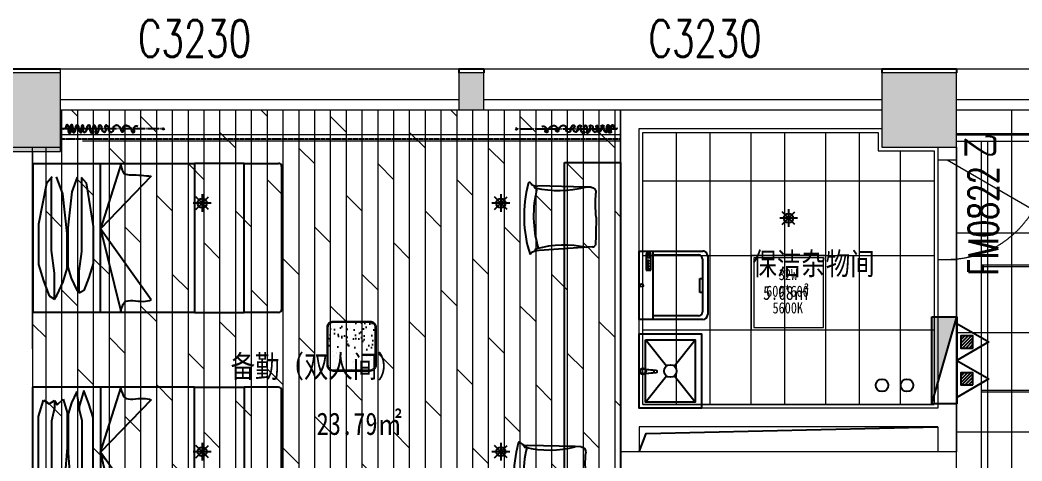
# Model space of a CAD drawing. Header units: millimetres. Extents: x 33621 to 401573, y -91663 to 133135.
# Drawn here: x 232831 to 240882, y -45834 to -42287 of the extents above; entities that cross this region are included whole.
import ezdxf

# ---------------------------------------------------------------- set-up
doc = ezdxf.new("R2010")
doc.units = ezdxf.units.MM
doc.header["$LTSCALE"] = 10
for name, pattern in [('DASH', [0.35, 0.25, -0.1]), ('DASHDOT2', [0.5, 0.25, -0.125, 0, -0.125]), ('DOTE', [2.42, 2, -0.2, 0.02, -0.2]), ('HIDDEN', [0.375, 0.25, -0.125, 0, 0])]:
    doc.linetypes.add(name, pattern=pattern)
doc.layers.get('0').update_dxf_attribs({"color": 253})
for name, color, linetype in [('3', 253, 'Continuous'), ('EQUIP_喷头', 253, 'Continuous'), ('EQUIP_灭火器', 253, 'Continuous'), ('FF-FIXT', 253, 'Continuous'), ('HATCH【填充】', 253, 'Continuous'), ('P-活动家具', 253, 'Continuous'), ('SURFACE', 253, 'Continuous'), ('TITLE【图框】', 253, 'Continuous'), ('VPIPE-消防', 253, 'Continuous'), ('VPIPE-给水', 253, 'Continuous'), ('WINDOW_TEXT', 253, 'Continuous'), ('家具', 253, 'Continuous'), ('平面家具', 253, 'Continuous')]:
    doc.layers.add(name, color=color, linetype=linetype)
for name, color, linetype, lineweight in [('COLUMN', 253, 'Continuous', 0), ('DOOR【门】', 253, 'Continuous', 0), ('DS-4BS-FINISH【墙完成线】', 253, 'Continuous', 0), ('FC-FLOOR【地材分格】', 253, 'Continuous', 0), ('FF-Door【门】', 253, 'Continuous', 0), ('FF-FIXT【洁具】', 253, 'Continuous', 0), ('FF-FURN【成品家私】', 253, 'Continuous', 0), ('PUB_HATCH', 253, 'Continuous', 0), ('RC-FIN【天花轮廓线】', 253, 'Continuous', 0), ('RC-LIGHT【天花灯具】', 253, 'Continuous', 0), ('RC-LIGHT【灯带】', 253, 'DASHDOT2', 0), ('RC-Modelling【天花造型】', 253, 'Continuous', 0), ('RC-STR【天花细线】', 253, 'Continuous', 0), ('RC-Text【天花文字】', 253, 'Continuous', 0), ('WALL', 253, 'Continuous', 0), ('Wall【墙体】', 253, 'Continuous', 0), ('WINDOW', 253, 'Continuous', 0), ('Xline【辅助线】', 253, 'Continuous', 0)]:
    doc.layers.add(name, color=color, linetype=linetype, lineweight=lineweight)
doc.styles.add('_TCH_WINDOW', font='SIMPLEX', dxfattribs={"bigfont": 'GBCBIG'})
doc.styles.add('XZC', font='SIMPLEX.SHX', dxfattribs={"width": 0.7, "bigfont": 'hztxt.shx'})
doc.styles.add('宋体', font='', dxfattribs={"width": 0.7})
doc.styles.add('文字', font='')
doc.styles.get('宋体').set_extended_font_data('SimSun')
doc.styles.get('文字').set_extended_font_data('SimSun')
doc.linetypes.add('LED_LINE', pattern='A,12.7,-5.08,["LED",XZC,S=2.54,R=0,X=-2.54,Y=-1.27],-6.35', length=24.13)

# ---------------------------------------------------------------- blocks, each defined once
blk = doc.blocks.new('*U41')
at = {"color": 251, "linetype": 'DOTE', "ltscale": 0.104867}
blk.add_line((806.1, 0, 0), (0, 0), dxfattribs=at)
at = {"color": 251}
blk.add_circle((812.1, 0, 0), 6, dxfattribs=at)
for centre, radius, start, end in [((10.2, 20.5), 20.9, 240.87205, 0.9421), ((12.6, 20.9), 20.9, 240.84594, 0.91599), ((38.2, 24), 7.86, 17.59916, 204.39425), ((40.7, 24.5), 7.86, 17.57304, 204.36813), ((-22.3, -2.9), 74, 345.168, 23.32316), ((-19.8, -2.4), 74, 345.14188, 23.29705), ((72.5, 24.3), 7.61, 37.46726, 202.70906), ((-56.9, -9.9), 126.2, 352.73857, 14.32411), ((74.9, 24.7), 7.61, 37.44114, 202.68295), ((-54.4, -9.4), 126.2, 352.71245, 14.29799), ((10.5, -0.4), 74, 345.168, 23.32316), ((13, 0), 74, 345.14188, 23.29705), ((53.7, 10.7), 55.4, 314.47941, 10.735), ((56.1, 11.1), 55.4, 314.4533, 10.70888), ((118.5, 19.5), 10.5, 8.09455, 171.69307), ((120.9, 19.9), 10.5, 8.06843, 171.66695), ((183.4, 11.5), 55.4, 170.16469, 226.42028), ((185.9, 11.9), 55.4, 170.13858, 226.39416), ((226.7, 1.1), 74, 157.57653, 195.73169), ((229.2, 1.4), 74, 157.55041, 195.70558), ((157.4, 17.7), 11.7, 333.13645, 85.53128), ((159.9, 18.1), 11.7, 333.11034, 85.50516), ((189.3, -3.5), 26.7, 143.43943, 246.90973), ((191.7, -3.2), 26.7, 143.41332, 246.88362), ((163.3, 2), 33.9, 297.17867, 3.25794), ((165.8, 2.4), 33.9, 297.15256, 3.23183), ((216.1, 9.8), 19.8, 117.68827, 197.19832), ((218.5, 10.1), 19.8, 117.66216, 197.1722), ((211.5, 19.3), 9.3, 334.69802, 119.6198), ((213.9, 19.6), 9.3, 334.6719, 119.59369), ((274.4, 5.8), 55.4, 170.16469, 226.42028), ((276.9, 6.1), 55.4, 170.13858, 226.39416), ((317.7, -4.6), 74, 157.57653, 195.73169), ((320.1, -4.3), 74, 157.55041, 195.70558), ((256, 21.6), 7.06, 13.13047, 163.41495), ((258.5, 21.9), 7.06, 13.10436, 163.38883), ((195, -6.1), 74, 345.168, 23.32316), ((197.4, -5.7), 74, 345.14188, 23.29705), ((238.1, 5), 55.4, 314.47941, 10.735), ((240.5, 5.3), 55.4, 314.4533, 10.70888), ((300.8, 19.4), 9.3, 61.27989, 206.20167), ((303.3, 19.7), 9.3, 61.25377, 206.17556), ((296.4, 9.9), 19.8, 343.70137, 63.21142), ((298.8, 10.2), 19.8, 343.67526, 63.1853), ((349.2, 3), 33.9, 177.64174, 243.72102), ((351.7, 3.2), 33.9, 177.61563, 243.69491), ((323.3, -3), 26.7, 293.98996, 37.46026), ((325.8, -2.7), 26.7, 293.96384, 37.43415), ((354.9, 18.7), 11.7, 95.36841, 207.76324), ((357.4, 19), 11.7, 95.3423, 207.73713), ((336.4, -4.4), 38.9, 345.11811, 63.4135), ((338.9, -4.1), 38.9, 345.09199, 63.38738), ((394.1, -7.1), 19, 201.60684, 22.32513), ((433.7, 3.9), 24.8, 92.95064, 189.29685), ((436.2, 4.1), 24.8, 92.92452, 189.27074), ((428.4, -15.1), 44, 0.1274, 84.69995), ((430.8, -14.9), 44, 0.10129, 84.67383), ((506.9, 6.1), 20.7, 56.13712, 221.03284), ((509.3, 6.3), 20.7, 56.11101, 221.00673), ((514.4, -20.5), 44, 0.1274, 84.69995), ((516.8, -20.2), 44, 0.10129, 84.67383), ((592.9, 0.8), 20.7, 56.13712, 221.03284), ((595.3, 1), 20.7, 56.11101, 221.00673), ((58.9, -23.3), 9.76, 171.34868, 344.82784), ((61.4, -22.9), 9.76, 171.32256, 344.80173), ((89.6, -21.5), 7.82, 163.84411, 291.35754), ((92, -21.1), 7.82, 163.81799, 291.33143), ((148, -21.2), 7.82, 249.54215, 17.05558), ((150.4, -20.9), 7.82, 249.51603, 17.02947), ((239, -26.9), 7.82, 249.54215, 17.05558), ((241.4, -26.6), 7.82, 249.51603, 17.02947), ((271.5, -29.9), 7.02, 135.74937, 319.45228), ((274, -29.6), 7.02, 135.72326, 319.42616), ((391.6, -7.4), 19, 201.63295, 22.35124), ((482.4, -12.7), 10.3, 193.06527, 30.6308), ((484.8, -12.5), 10.3, 193.03915, 30.60469), ((568.4, -18), 10.3, 193.06527, 30.6308), ((570.8, -17.8), 10.3, 193.03915, 30.60469)]:
    blk.add_arc(centre, radius, start, end, dxfattribs=at)
blk = doc.blocks.new('单帘平面')
at = {"layer": 'TITLE【图框】'}
blk.add_blockref('*U41', (0, 0), dxfattribs=at)
blk = doc.blocks.new('$WINLIB2D$00000004')
for p, q in [((-0.5, 0.5), (0.5, 0.5)), ((-0.5, 0.5), (-0.5, -0.5)), ((0.5, -0.5), (0.5, 0.5)), ((-0.5, 0.2406), (0.5, 0.2406)), ((-0.5, -0.5), (0.5, -0.5))]:
    blk.add_line(p, q)
blk = doc.blocks.new('ZL_10267726')
at = {"layer": 'RC-LIGHT【天花灯具】'}
h = blk.add_hatch(dxfattribs=at)
h.set_pattern_fill('_USER', color=8, scale=50, angle=90, double=1, pattern_type=0)
h.set_pattern_definition([(90, (25, -500), (-50, 3e-15), []), (180, (25, -500), (-6e-15, -50), [])])
h.paths.add_polyline_path([(-25, 0), (-25, -500), (25, -500), (25, 0)])
at = {"layer": 'RC-LIGHT【天花灯具】', "color": 2}
blk.add_lwpolyline([(-25, -500), (-25, 0), (25, 0), (25, -500)], close=True, dxfattribs=at)
at = {"layer": 'RC-LIGHT【天花灯具】', "color": 1, "lineweight": -3}
for centre in [(0, -27), (0, -77), (0, -127), (0, -177), (0, -227), (0, -277), (0, -327), (0, -377), (0, -427), (0, -477)]:
    blk.add_circle(centre, 10, dxfattribs=at)
blk = doc.blocks.new('圆形筒灯')
at = {"color": 251, "linetype": 'DOTE', "ltscale": 43.504693}
blk.add_line((0, 90.6), (0, -90.6), dxfattribs=at)
at = {"color": 251, "linetype": 'DOTE', "ltscale": 41.297046}
blk.add_line((86, 0), (-86, 0), dxfattribs=at)
blk.add_ellipse((0, 0), major_axis=(-42.4, 42.4), ratio=1, start_param=2.355868237233172, end_param=8.639053544412757)
at = {"color": 251}
blk.add_ellipse((0, 0), major_axis=(35.4, 35.4), ratio=1, start_param=5.49871431692557, end_param=11.78189962410516, dxfattribs=at)
blk = doc.blocks.new('ZL_0603185999')
at = {"layer": 'RC-FIN【天花轮廓线】'}
for p, q in [((1612.5, 0), (-1612.5, 0)), ((1612.5, -50), (-1612.5, -50))]:
    blk.add_line(p, q, dxfattribs=at)
blk.add_lwpolyline([(1612.5, -6100), (1412.5, -6100), (1412.5, -50)], dxfattribs=at)
at = {"layer": 'RC-LIGHT【灯带】', "linetype": 'LED_LINE', "ltscale": 0.015}
blk.add_lwpolyline([(1362.5, -6100), (1362.5, -50)], dxfattribs=at)
at = {"layer": 'RC-STR【天花细线】'}
for points in [[(-932.5, -6100), (-1012.5, -6100), (-1012.5, -50), (-932.5, -50)], [(1412.5, -1058.3), (-932.5, -1058.3), (-932.5, -1048.3), (1412.5, -1048.3)], [(1412.5, -2066.7), (-932.5, -2066.7), (-932.5, -2056.7), (1412.5, -2056.7)], [(1412.5, -3075), (-932.5, -3075), (-932.5, -3065), (1412.5, -3065)], [(1412.5, -4083.3), (-932.5, -4083.3), (-932.5, -4073.3), (1412.5, -4073.3)], [(1412.5, -5091.7), (-932.5, -5091.7), (-932.5, -5081.7), (1412.5, -5081.7)], [(1412.5, -6100), (-1612.5, -6100), (-1612.5, -6090), (1412.5, -6090)]]:
    blk.add_lwpolyline(points, close=True, dxfattribs=at)
at = {"layer": 'RC-LIGHT【天花灯具】', "xscale": -1, "rotation": 180}
for p in [(215, -549.2), (215, -1557.5), (215, -2565.8), (215, -3574.2), (215, -4582.5), (215, -5590.8)]:
    blk.add_blockref('圆形筒灯', p, dxfattribs=at)
at = {"layer": 'RC-LIGHT【天花灯具】', "lineweight": -3, "xscale": 0.8, "yscale": 0.8, "zscale": 0.8, "rotation": 180}
for p in [(-972.5, -887), (-972.5, -2087), (-972.5, -3287), (-972.5, -4487), (-972.5, -5687)]:
    blk.add_blockref('ZL_10267726', p, dxfattribs=at)
blk = doc.blocks.new('ZL_0603123899')
at = {"layer": 'HATCH【填充】'}
h = blk.add_hatch(dxfattribs=at)
h.set_pattern_fill('AR-SAND', color=251, scale=2)
h.set_pattern_definition([(37.5, (-190, -390), (-3.2, 97.883), [0, -77.216, 0, -86.36, 0, -82.55]), (7.5, (-190, -390), (89.905, 143.365), [0, -41.656, 0, -69.596, 0, -26.67]), (327.5, (-252.48, -390), (158.198, 0.287), [0, -25.4, 0, -91.44, 0, -119.38]), (317.5, (-252.48, -390), (152.71, 44.586), [0, -12.7, 0, -59.944, 0, -68.58])])
h.paths.add_polyline_path([(190, -50, 0.414214), (150, -10), (-150, -10, 0.414214), (-190, -50), (-190, -350, 0.414214), (-150, -390), (150, -390, 0.414214), (190, -350)])
at = {"layer": 'RC-LIGHT【天花灯具】'}
blk.add_lwpolyline([(-150, 0), (150, 0, -0.414214), (200, -50), (200, -350, -0.414214), (150, -400), (-150, -400, -0.414214), (-200, -350), (-200, -50, -0.414214)], format="xyb", close=True, dxfattribs=at)
at = {"layer": 'RC-LIGHT【天花灯具】', "color": 8}
blk.add_lwpolyline([(-150, -10), (150, -10, -0.414214), (190, -50), (190, -350, -0.414214), (150, -390), (-150, -390, -0.414214), (-190, -350), (-190, -50, -0.414214)], format="xyb", close=True, dxfattribs=at)
blk = doc.blocks.new('海龙_041013431')
at = {"layer": 'P-活动家具', "color": 8}
for p, q in [((455.7, -74.4), (289.2, 600)), ((47.8, 499), (455.7, -74.4)), ((826, 491.4), (803.8, 456.5)), ((867.3, 466), (826, 491.4)), ((826, 491.4), (826, 283.9)), ((548.6, 316.9), (590.4, 422.6)), ((590.4, 422.6), (626.6, 444.9)), ((626.6, 444.9), (646.1, 414.3)), ((626.6, 444.9), (626.6, 267.8)), ((646.1, 414.3), (687.9, 322.4)), ((803.8, 456.5), (756.2, 351.8)), ((915, 345.5), (867.3, 466)), ((687.9, 322.4), (715.8, 234.4)), ((756.2, 351.8), (724.4, 245.8)), ((953.1, 214.1), (915, 345.5)), ((515.2, 206.5), (548.6, 316.9)), ((626.6, 267.8), (607.1, 108.1)), ((724.4, 245.8), (724.4, -35.9)), ((826, 283.9), (848.3, 101)), ((515.2, -92.7), (515.2, 206.5)), ((715.8, 234.4), (715.8, -82.4)), ((953.1, -110.2), (953.1, 214.1)), ((607.1, 108.1), (607.1, -487.1)), ((848.3, 101), (848.3, -488.8)), ((47.8, -497.7), (455.7, -74.4)), ((290.8, -600), (455.7, -74.4)), ((724.4, -35.9), (759.4, -353.8)), ((570.9, -443.1), (515.2, -92.7)), ((715.8, -82.4), (684.4, -370.6)), ((889.6, -438.7), (953.1, -110.2)), ((684.4, -370.6), (640.6, -490.4)), ((759.4, -353.8), (810.2, -492.6)), ((609.9, -490.4), (570.9, -443.1)), ((845.1, -492.6), (889.6, -438.7))]:
    blk.add_line(p, q, dxfattribs=at)
at = {"layer": 'P-活动家具'}
blk.add_line((1000, -600), (1000, 600), dxfattribs=at)
at = {"layer": 'P-活动家具', "color": 8}
blk.add_lwpolyline([(-300, -600), (-300, 600), (-700, 600), (-700, -600)], close=True, dxfattribs=at)
for points, knots in [([(291.5, 587.7), (284.6, 560.3), (263.8, 477.8), (136.2, 521), (68, 504), (47.8, 499)], [0, 0, 0, 0, 75.29107, 226.745569, 290.81809, 290.81809, 290.81809, 290.81809]), ([(291.5, -586.4), (286.2, -557.6), (277.4, -509), (168.4, -508.8), (99.8, -502.5), (47.8, -497.7)], [0, 0, 0, 0, 75.29107, 127.212251, 290.722633, 290.722633, 290.722633, 290.722633])]:
    blk.add_open_spline(points, degree=3, knots=knots, dxfattribs=at)
at = {"layer": '平面家具', "color": 43, "linetype": 'ByBlock'}
for p, q in [((-1000, -575), (-1000, 575)), ((-975, 600), (-700, 600)), ((-300, 600), (1000, 600)), ((455.7, 600), (455.7, -600)), ((-700, -600), (-975, -600)), ((1000, -600), (-300, -600))]:
    blk.add_line(p, q, dxfattribs=at)
for centre, start, end in [((-975, 575), 90, 180), ((-975, -575), 180, 270)]:
    blk.add_arc(centre, 25, start, end, dxfattribs=at)
blk = doc.blocks.new('海龙_041013471')
at = {"layer": 'P-活动家具', "color": 8}
for p, q in [((290.8, 600), (455.7, -75.6)), ((47.8, 497.7), (455.7, -75.6)), ((609.9, 490.4), (570.9, 443.1)), ((607.1, -333.1), (607.1, 487.1)), ((684.4, 370.6), (640.6, 490.4)), ((759.4, 353.8), (810.2, 492.6)), ((845.1, 492.6), (889.6, 438.7)), ((848.3, -326), (848.3, 488.8)), ((570.9, 443.1), (515.2, 167.7)), ((889.6, 438.7), (953.1, 110.2)), ((715.8, -67.6), (684.4, 370.6)), ((724.4, -114.1), (759.4, 353.8)), ((515.2, 167.7), (515.2, -356.5)), ((953.1, 110.2), (953.1, -364.1)), ((47.8, -499), (455.7, -75.6)), ((455.7, -75.6), (289.2, -600)), ((715.8, -384.4), (715.8, -67.6)), ((724.4, -395.8), (724.4, -114.1)), ((515.2, -356.5), (548.6, -466.9)), ((626.6, -417.8), (607.1, -333.1)), ((687.9, -472.4), (715.8, -384.4)), ((756.2, -501.8), (724.4, -395.8)), ((826, -433.9), (848.3, -326)), ((953.1, -364.1), (915, -495.5)), ((548.6, -466.9), (590.4, -572.6)), ((590.4, -572.6), (626.6, -444.9)), ((626.6, -444.9), (626.6, -417.8)), ((626.6, -444.9), (646.1, -564.3)), ((646.1, -564.3), (687.9, -472.4)), ((803.8, -456.5), (756.2, -501.8)), ((826, -491.4), (803.8, -456.5)), ((826, -491.4), (826, -433.9)), ((867.3, -466), (826, -491.4)), ((915, -495.5), (867.3, -466))]:
    blk.add_line(p, q, dxfattribs=at)
at = {"layer": 'P-活动家具'}
blk.add_line((1000, 600), (1000, -600), dxfattribs=at)
at = {"layer": 'P-活动家具', "color": 8}
blk.add_lwpolyline([(-299.9, 600), (-300, -600), (-700, -600), (-699.9, 600)], close=True, dxfattribs=at)
for points, knots in [([(291.5, 586.4), (286.2, 557.6), (277.4, 509), (168.4, 508.8), (99.8, 502.5), (47.8, 497.7)], [0, 0, 0, 0, 75.29107, 127.212251, 290.722633, 290.722633, 290.722633, 290.722633]), ([(291.5, -587.7), (284.6, -560.3), (263.8, -477.8), (136.2, -521), (68, -504), (47.8, -499)], [0, 0, 0, 0, 75.29107, 226.745569, 290.81809, 290.81809, 290.81809, 290.81809])]:
    blk.add_open_spline(points, degree=3, knots=knots, dxfattribs=at)
at = {"layer": '平面家具', "color": 43, "linetype": 'ByBlock'}
for p, q in [((-1000, 575), (-1000, -575)), ((-699.9, 600), (-975, 600)), ((1000, 600), (-299.9, 600)), ((455.7, -600), (455.7, 600)), ((-975, -600), (-700, -600)), ((-300, -600), (1000, -600))]:
    blk.add_line(p, q, dxfattribs=at)
for centre, start, end in [((-975, 575), 90, 180), ((-975, -575), 180, 270)]:
    blk.add_arc(centre, 25, start, end, dxfattribs=at)
blk = doc.blocks.new('DOORBLK101')
at = {"layer": 'FF-Door【门】'}
blk.add_line((-0.5, 0), (0, 0.866), dxfattribs=at)
at = {"layer": 'FF-Door【门】', "color": 8, "linetype": 'HIDDEN', "ltscale": 15}
blk.add_arc((-0.5, 0), 1, 0, 60, dxfattribs=at)
blk = doc.blocks.new('海龙_0410133832')
at = {"lineweight": -2, "ltscale": 2000, "extrusion": (0, 0, -1)}
for p, q in [((-250.5, 250.9), (-202.9, 252.5)), ((-202.9, 252.5), (180.4, 263)), ((-260.8, -229.1), (169.1, -258.7))]:
    blk.add_line(p, q, dxfattribs=at)
at = {"lineweight": -2, "ltscale": 2000}
for centre, radius, start, end in [((-244.6, 208.3), 43, 97.90745, 186.78432), ((-1223.9, 121.3), 940.2, 353.30457, 4.99844), ((-33.5, -1062.6), 850.3, 74.75722, 102.18851), ((187.2, -253.7), 11.8, 332.55331, 76.10529)]:
    blk.add_arc(centre, radius, start, end, dxfattribs=at)
at = {"lineweight": -2, "ltscale": 2000, "extrusion": (0, 0, -1)}
for centre, radius, start, end in [((-7.4, 1075.2), 850.4, 256.8724, 284.30232), ((709, 21.2), 922.3, 166.07083, 196.39764), ((-194.4, 307), 46.2, 209.97777, 287.61116), ((-198.2, 258.7), 11.8, 155.02178, 258.57376), ((-244.3, 277.1), 12, 34.68696, 170.32305), ((716.8, 19.6), 1007, 165.06407, 197.85358), ((30168.4, -805.7), 29889.5, 178.43305, 178.86929), ((253.1, -186.7), 43, 280.37592, 317.45487), ((-178.1, -339.1), 80.9, 83.64858, 141.83666)]:
    blk.add_arc(centre, radius, start, end, dxfattribs=at)
blk = doc.blocks.new('海龙0109184221')
at = {"layer": '平面家具', "color": 43, "linetype": 'ByBlock'}
blk.add_lwpolyline([(21.4, 3126.7), (-428.6, 3126.7), (-428.6, 0), (21.4, 0)], close=True, dxfattribs=at)
for p in [(57, 2676.9), (138.5, 588.7)]:
    blk.add_blockref('海龙_0410133832', p, dxfattribs=at)
blk = doc.blocks.new('trb')
at = {"layer": '家具', "linetype": 'Continuous'}
for p, q in [((537096472, 3532331298), (537096683, 3532331129.2)), ((537096701.7, 3532331300), (537096710.1, 3532331208.1)), ((537096701.7, 3532331300), (537096709.2, 3532331229.8)), ((537096737.6, 3532331299.5), (537096727.7, 3532331208.1)), ((537096737.6, 3532331299.5), (537096728.5, 3532331229.8)), ((537096761, 3532331129.2), (537096972, 3532331298)), ((537096472, 3532330898), (537096683, 3532331066.8)), ((537096761, 3532331066.8), (537096972, 3532330898))]:
    blk.add_line(p, q, dxfattribs=at)
for points in [[(537097022, 3532331348), (537097022, 3532330848), (537096422, 3532330848), (537096422, 3532331348)], [(537096972, 3532331298), (537096972, 3532330898), (537096472, 3532330898), (537096472, 3532331298)]]:
    blk.add_lwpolyline(points, close=True, dxfattribs=at)
for centre, radius in [((537096719.9, 3532331317.5), 25.2), ((537096719.9, 3532331317.5), 20), ((537096722, 3532331098), 50)]:
    blk.add_circle(centre, radius, dxfattribs=at)
for centre, radius, start, end in [((537096718.9, 3532331244.4), 17.5, 236.47802, 303.52198), ((537096718.9, 3532331213.9), 10.6, 213.66185, 326.33815)]:
    blk.add_arc(centre, radius, start, end, dxfattribs=at)
blk = doc.blocks.new('ZL_01189999')
at = {"layer": 'FF-FIXT', "linetype": 'Continuous'}
for p, q in [((235.1, 0), (-235.1, 0)), ((-275, -39), (-275, -550)), ((-244.9, -73.9), (-244.9, -437.3)), ((213, -42.8), (-213, -42.8)), ((-56.6, -42.8), (-56.6, -64.2)), ((-56.6, -64.2), (0, -64.2)), ((0, -64.2), (56.6, -64.2)), ((56.6, -64.2), (56.6, -42.8)), ((244.9, -437.3), (244.9, -73.9)), ((275, -550), (275, -39)), ((-271.9, -437.3), (275, -437.3)), ((121.2, -456.7), (257.8, -456.7)), ((121.2, -494.2), (121.2, -456.7)), ((130, -473.2), (130, -483.1)), ((140.8, -473.2), (130, -473.2)), ((140.8, -483.1), (140.8, -473.2)), ((161.1, -473.2), (150.3, -473.2)), ((150.3, -473.2), (150.3, -483.1)), ((161.1, -483.1), (161.1, -473.2)), ((169.8, -473.2), (169.8, -483.1)), ((180.7, -473.2), (169.8, -473.2)), ((180.7, -483.1), (180.7, -473.2)), ((190.9, -473.2), (190.9, -483.1)), ((201.7, -473.2), (190.9, -473.2)), ((201.7, -483.1), (201.7, -473.2)), ((223.9, -487.6), (223.9, -464.4)), ((223.9, -464.4), (246.5, -464.4)), ((246.5, -464.4), (246.5, -487.6)), ((257.8, -456.7), (257.8, -494.2)), ((-275, -550), (275, -550)), ((257.8, -494.2), (121.2, -494.2)), ((130, -483.1), (140.8, -483.1)), ((150.3, -483.1), (161.1, -483.1)), ((169.8, -483.1), (180.7, -483.1)), ((190.9, -483.1), (201.7, -483.1)), ((246.5, -487.6), (223.9, -487.6))]:
    blk.add_line(p, q, dxfattribs=at)
at = {"layer": 'FF-FIXT', "linetype": 'Continuous', "extrusion": (0, 0, -1)}
for centre, major_axis, start_param, end_param in [((-235.1, -39), (-39.9, 0), 0, 1.570796), ((-213, -73.9), (-31.9, 0), 0, 1.570796), ((213, -73.9), (-31.9, 0), 1.570796, 3.141593), ((235.1, -39), (-39.9, 0), 1.570796, 3.141593), ((0, -530.1), (-12.8, 0), 1.57079632665277, 7.853981633832356)]:
    blk.add_ellipse(centre, major_axis=major_axis, ratio=0.977544, start_param=start_param, end_param=end_param, dxfattribs=at)
blk = doc.blocks.new('ZL_12085679')
at = {"layer": 'RC-LIGHT【天花灯具】'}
blk.add_lwpolyline([(300, 0), (-300, 0), (-300, -600), (300, -600)], close=True, dxfattribs=at)
at = {"layer": 'RC-LIGHT【天花灯具】', "color": 8}
blk.add_lwpolyline([(280, -20), (-280, -20), (-280, -580), (280, -580)], close=True, dxfattribs=at)
at = {"layer": 'RC-LIGHT【天花灯具】', "style": '文字', "width": 0.8}
for s, p in [('32W', (-78, -199)), ('600*600', (-180.2, -332.9)), ('5600K', (-128.7, -466.8))]:
    blk.add_text(s, height=90, dxfattribs=at).set_placement(p)
blk = doc.blocks.new('$TwtSys$00000125')
at = {"color": 9}
for p, q in [((0.57, 0), (-0.57, 0)), ((0.403, -0.403), (-0.403, 0.403)), ((-0.403, -0.403), (0.403, 0.403)), ((0, 0.57), (0, -0.57))]:
    blk.add_line(p, q, dxfattribs=at)
at = {"color": 8}
blk.add_circle((0, 0), 0.3, dxfattribs=at)
blk = doc.blocks.new('$TwtSys$00000546')
h = blk.add_hatch()
h.set_pattern_fill('ANSI31', color=256, scale=200, style=0)
h.set_pattern_definition([(45, (-38543.802, -6670.83), (-17.67767, 17.67767), [])])
h.paths.add_polyline_path([(-65, 174), (65, 174), (65, 44), (-65, 44)])
for points in [[(0, 344), (-198, 0), (198, 0)], [(-65, 174), (65, 174), (65, 44), (-65, 44)]]:
    blk.add_lwpolyline(points, close=True)
blk = doc.blocks.new('海龍01169008')
at = {"color": 1}
for p, q in [((-100, 0), (100, 0)), ((-100, -700), (-100, 0)), ((-100, -700), (100, 0)), ((100, 0), (100, -700)), ((100, -700), (-100, -700))]:
    blk.add_line(p, q, dxfattribs=at)
blk.add_solid([(-100, 0), (100, 0), (-100, -700)], dxfattribs=at)

msp = doc.modelspace()

# ---------------------------------------------------------------- hatches: boundary and pattern name
at = {"layer": 'FC-FLOOR【地材分格】'}
h = msp.add_hatch(dxfattribs=at)
h.set_pattern_fill('DOLMIT', color=256, scale=20, angle=90, double=1)
h.set_pattern_definition([(90, (104135.23, -101356.96), (-127, 8e-15), []), (135, (104135.23, -101356.96), (-253.9998, -253.9998), [179.6051, -359.2102])])
h.paths.add_polyline_path([(232931.2, -43310.6), (233156.7, -43310.6), (233156.7, -43010.6), (237656.7, -43010.6), (237656.7, -49160.6), (236954.2, -49160.6), (236954.2, -49160.6), (234851.7, -49160.6), (234851.7, -46560.3), (232932.3, -46560.3)])
h = msp.add_hatch(dxfattribs=at)
h.set_pattern_fill('_USER', color=256, scale=800, double=1, pattern_type=0)
h.set_pattern_definition([(0, (0, 0), (0, 800), []), (90, (0, 0), (-800, 5e-14), [])])
h.paths.add_polyline_path([(261356.7, -49309.4), (261356.7, -51560.6), (254756.7, -51560.6), (254756.7, -51110.6), (254156.7, -51110.6), (254156.7, -51560.6), (247556.7, -51560.6), (247556.7, -51110.6), (246956.7, -51110.6), (246956.7, -51560.6), (240356.7, -51560.6), (240356.7, -51110.6), (239756.7, -51110.6), (239756.7, -51560.6), (233156.7, -51560.6), (233156.7, -51110.6), (232931.7, -51110.6), (232931.7, -49310.6), (240356.7, -49310.6), (240356.7, -43010.6), (243581.7, -43010.5), (243581.7, -49310.6)])
h = msp.add_hatch(dxfattribs=at)
h.set_pattern_fill('_USER', color=256, scale=600, double=1, pattern_type=0)
h.set_pattern_definition([(0, (240176.74, -45380.56), (0, 600), []), (90, (240176.74, -45380.56), (-600, 4e-14), [])])
h.paths.add_polyline_path([(237836.7, -43190.6), (239726.7, -43190.6), (239726.7, -43340.6), (240176.7, -43340.6), (240176.7, -45380.6), (237836.7, -45380.6)])
at = {"layer": 'PUB_HATCH'}
for points in [[(232556.7, -43310.6), (233156.7, -43310.6), (233156.7, -42710.6), (232556.7, -42710.6)], [(232556.7, -43344.4), (233156.7, -43344.4), (233156.7, -42744.4), (232556.7, -42744.4)], [(236356.7, -43010.6), (236556.7, -43010.6), (236556.7, -42710.6), (236356.7, -42710.6)], [(239756.7, -43310.6), (240356.7, -43310.6), (240356.7, -42710.6), (239756.7, -42710.6)]]:
    msp.add_hatch(color=256, dxfattribs=at).paths.add_polyline_path(points)
at = {"layer": 'RC-STR【天花细线】'}
h = msp.add_hatch(dxfattribs=at)
h.set_pattern_fill('_USER', color=256, scale=600, double=1, pattern_type=0)
h.set_pattern_definition([(0, (239306.74, -45380.56), (0, 600), []), (90, (239306.74, -45380.56), (-600, 4e-14), [])])
h.paths.add_polyline_path([(240176.7, -43340.6), (239726.7, -43340.6), (239726.7, -43190.6), (237836.7, -43190.6), (237836.7, -45380.6), (240176.7, -45380.6)])

# ---------------------------------------------------------------- linework, layer by layer
at = {"layer": '3'}
msp.add_lwpolyline([(237806.7, -45760.6), (237861.7, -45614), (240206.7, -45560.6)], dxfattribs=at)
at = {"layer": 'COLUMN'}
for p, q in [((233156.7, -42710.6), (232556.7, -42710.6)), ((240356.7, -42710.6), (239756.7, -42710.6)), ((233156.7, -43344.4), (233156.7, -43044.4)), ((239756.7, -43010.6), (239756.7, -43310.6)), ((240356.7, -43310.6), (240356.7, -43010.6)), ((232556.7, -43310.6), (233156.7, -43310.6)), ((239756.7, -43310.6), (240356.7, -43310.6)), ((232556.7, -43344.4), (233156.7, -43344.4))]:
    msp.add_line(p, q, dxfattribs=at)
at = {"layer": 'DS-4BS-FINISH【墙完成线】'}
for points in [[(232931.2, -43310.6), (233156.7, -43310.6), (233156.7, -43010.6), (237656.7, -43010.6), (237656.7, -49160.6), (236954.2, -49160.6), (236954.2, -49160.6), (234851.7, -49160.6), (234851.7, -46560.3), (232932.3, -46560.3)], [(237836.7, -43190.6), (239726.7, -43190.6), (239726.7, -43340.6), (240176.7, -43340.6), (240176.7, -45380.6), (237836.7, -45380.6)]]:
    msp.add_lwpolyline(points, close=True, dxfattribs=at)
msp.add_lwpolyline([(261356.7, -49309.4), (261356.7, -51560.6), (254756.7, -51560.6), (254756.7, -51110.6), (254156.7, -51110.6), (254156.7, -51560.6), (247556.7, -51560.6), (247556.7, -51110.6), (246956.7, -51110.6), (246956.7, -51560.6), (240356.7, -51560.6), (240356.7, -51110.6), (239756.7, -51110.6), (239756.7, -51560.6), (233156.7, -51560.6), (233156.7, -51110.6), (232931.7, -51110.6), (232931.7, -49310.6), (240356.7, -49310.6), (240356.7, -43010.6), (243581.7, -43010.5), (243581.7, -49310.6), (261356.7, -49309.4)], dxfattribs=at)
at = {"layer": 'P-活动家具', "color": 8, "linetype": 'DASH'}
msp.add_line((237655.2, -43244.4), (233155.2, -43244.4), dxfattribs=at)
at = {"layer": 'RC-FIN【天花轮廓线】'}
for p, q in [((237656.7, -43211.7), (233156.7, -43211.7)), ((237656.7, -43261.7), (233332.9, -43261.7))]:
    msp.add_line(p, q, dxfattribs=at)
at = {"layer": 'SURFACE'}
for p, q in [((232556.7, -42680.6), (233156.7, -42680.6)), ((236356.7, -42680.6), (236356.7, -42710.6)), ((236356.7, -42680.6), (236556.7, -42680.6)), ((236556.7, -42680.6), (236556.7, -42710.6)), ((239756.7, -42680.6), (239756.7, -42710.6)), ((239756.7, -42680.6), (240056.7, -42680.6)), ((240056.7, -42680.6), (240356.7, -42680.6)), ((240356.7, -42680.6), (240356.7, -42710.6))]:
    msp.add_line(p, q, dxfattribs=at)
at = {"layer": 'VPIPE-消防'}
msp.add_circle((239957.9, -45225.6), 50, dxfattribs=at)
at = {"layer": 'VPIPE-给水'}
msp.add_circle((239757.9, -45225.6), 50, dxfattribs=at)
at = {"layer": 'WALL'}
for p, q in [((236556.7, -42710.6), (236356.7, -42710.6)), ((236356.7, -42710.6), (236356.7, -43010.6)), ((236556.7, -43010.6), (236556.7, -42710.6)), ((236356.7, -43010.6), (236556.7, -43010.6)), ((240356.7, -45760.6), (237656.7, -45760.6)), ((237656.7, -45760.6), (237656.7, -48360.6)), ((240356.7, -46510.6), (240356.7, -45760.6))]:
    msp.add_line(p, q, dxfattribs=at)
at = {"layer": 'Wall【墙体】', "color": 9}
for p, q in [((240206.7, -43310.6), (240206.7, -45410.6)), ((240356.7, -43310.6), (240356.7, -45760.6)), ((232931.7, -43344.4), (232931.7, -49159.4)), ((240206.7, -43412.8), (240356.7, -43412.8)), ((240206.7, -44212.8), (240356.7, -44212.8)), ((240206.7, -44212.8), (240356.7, -44212.8)), ((237656.7, -45410.6), (237656.7, -45760.6)), ((240356.7, -45485.6), (240356.7, -45760.6)), ((237806.7, -45560.6), (237806.7, -45760.6)), ((240206.7, -45560.6), (237806.7, -45560.6)), ((240206.7, -45560.6), (240206.7, -45760.6)), ((237806.7, -45760.6), (237656.7, -45760.6)), ((240356.7, -45760.6), (240206.7, -45760.6))]:
    msp.add_line(p, q, dxfattribs=at)
at = {"layer": 'Xline【辅助线】'}
for p, q in [((237656.7, -45410.6), (237656.7, -43010.6)), ((237806.7, -45410.6), (237806.7, -43160.6)), ((237806.7, -43160.6), (239756.7, -43160.6)), ((240206.7, -45410.6), (237806.7, -45410.6))]:
    msp.add_line(p, q, dxfattribs=at)

# ---------------------------------------------------------------- block references
msp.add_blockref('海龍01169008', (240257.9, -44675.6))
at = {"layer": 'DOOR【门】', "xscale": 800.000000537606, "yscale": 800.000000537606, "zscale": 800.000000537606, "rotation": 270.0000001247976}
msp.add_blockref('DOORBLK101', (240281.7, -43812.8), dxfattribs=at)
at = {"layer": 'EQUIP_喷头', "xscale": 125, "yscale": 125, "zscale": 125}
for p in [(234294.2, -43759.7), (236694.2, -43759.7), (239006.7, -43880.6), (234294.2, -45759.7), (236694.2, -45759.7)]:
    msp.add_blockref('$TwtSys$00000125', p, dxfattribs=at)
at = {"layer": 'EQUIP_灭火器', "xscale": -0.7500000000000002, "yscale": 0.7500000000000002, "zscale": 0.75, "rotation": 270}
for p in [(240357.9, -44876.8), (240357.9, -45174.3)]:
    msp.add_blockref('$TwtSys$00000546', p, dxfattribs=at)
at = {"layer": 'FF-FIXT【洁具】', "xscale": -1, "rotation": 270}
msp.add_blockref('ZL_01189999', (238356.7, -44421.8), dxfattribs=at)
at = {"layer": 'FF-FIXT【洁具】', "extrusion": (0, 0, -1), "xscale": -1, "zscale": -1, "rotation": 270.0001901183059}
msp.add_blockref('trb', (-3532567372.5, -537153553.5), dxfattribs=at)
at = {"layer": 'FF-FURN【成品家私】', "rotation": 180}
for name, p in [('海龙_041013431', (233932.9, -44040.3)), ('海龙_041013471', (233932.9, -45840.3))]:
    msp.add_blockref(name, p, dxfattribs=at)
at = {"layer": 'FF-FURN【成品家私】', "xscale": -1}
msp.add_blockref('海龙0109184221', (237228.1, -46560.3), dxfattribs=at)
at = {"layer": 'RC-LIGHT【天花灯具】'}
msp.add_blockref('ZL_12085679', (239006.7, -44180.6), dxfattribs=at)
at = {"layer": 'RC-LIGHT【天花灯具】', "xscale": -1, "rotation": 180}
msp.add_blockref('ZL_0603123899', (235494.8, -45111), dxfattribs=at)
at = {"layer": 'RC-Modelling【天花造型】', "xscale": -1}
msp.add_blockref('ZL_0603185999', (241969.2, -43210.6), dxfattribs=at)
at = {"layer": 'Wall【墙体】'}
msp.add_blockref('单帘平面', (233169.9, -43162.8), dxfattribs=at)
at = {"layer": 'Wall【墙体】', "xscale": -1}
msp.add_blockref('单帘平面', (237631.1, -43162.8), dxfattribs=at)
at = {"layer": 'WINDOW'}
ref = msp.add_blockref('$WINLIB2D$00000004', (234756.7, -42845.6), dxfattribs=dict(at, xscale=3200, yscale=-330, zscale=3200))
ref.add_attrib('A', 'C3230', (233778.3, -42584.3), dxfattribs={"layer": 'WINDOW_TEXT', "height": 297.5, "style": '_TCH_WINDOW', "width": 0.705882})
ref = msp.add_blockref('$WINLIB2D$00000004', (238156.7, -42845.6), dxfattribs=dict(at, xscale=3200, yscale=-330, zscale=3200))
ref.add_attrib('A', 'C3230', (237881.6, -42584.3), dxfattribs={"layer": 'WINDOW_TEXT', "height": 297.5, "style": '_TCH_WINDOW', "width": 0.705882})
ref = msp.add_blockref('$WINLIB2D$00000004', (241956.7, -42845.6), dxfattribs=dict(at, xscale=3200, yscale=-330, zscale=3200))
ref.add_attrib('A', 'C3230', (240978.3, -42584.3), dxfattribs={"layer": 'WINDOW_TEXT', "height": 297.5, "style": '_TCH_WINDOW', "width": 0.705882})

# ---------------------------------------------------------------- texts
at = {"layer": 'DOOR【门】', "style": '_TCH_WINDOW'}
msp.add_text('乙', height=270.1, rotation=90, dxfattribs=at).set_placement((240690.2, -43396.9))
at = {"layer": 'DOOR【门】', "style": '_TCH_WINDOW', "width": 0.705882}
msp.add_text('FM0822', height=238, rotation=90, dxfattribs=at).set_placement((240690.2, -44340.9))
at = {"layer": 'RC-Text【天花文字】', "width": 0.8}
for s, height, style, p in [('保洁杂物间', 180, '文字', (238716.3, -44337)), ('5.68㎡', 112.5, '宋体', (238801.7, -44538.1)), ('备勤（双人间）', 180, '文字', (234522.8, -45163.7)), ('23.79㎡', 180, '文字', (235213.8, -45624.7))]:
    msp.add_text(s, height=height, dxfattribs=dict(at, style=style)).set_placement(p)

doc.saveas('drawing.dxf')
